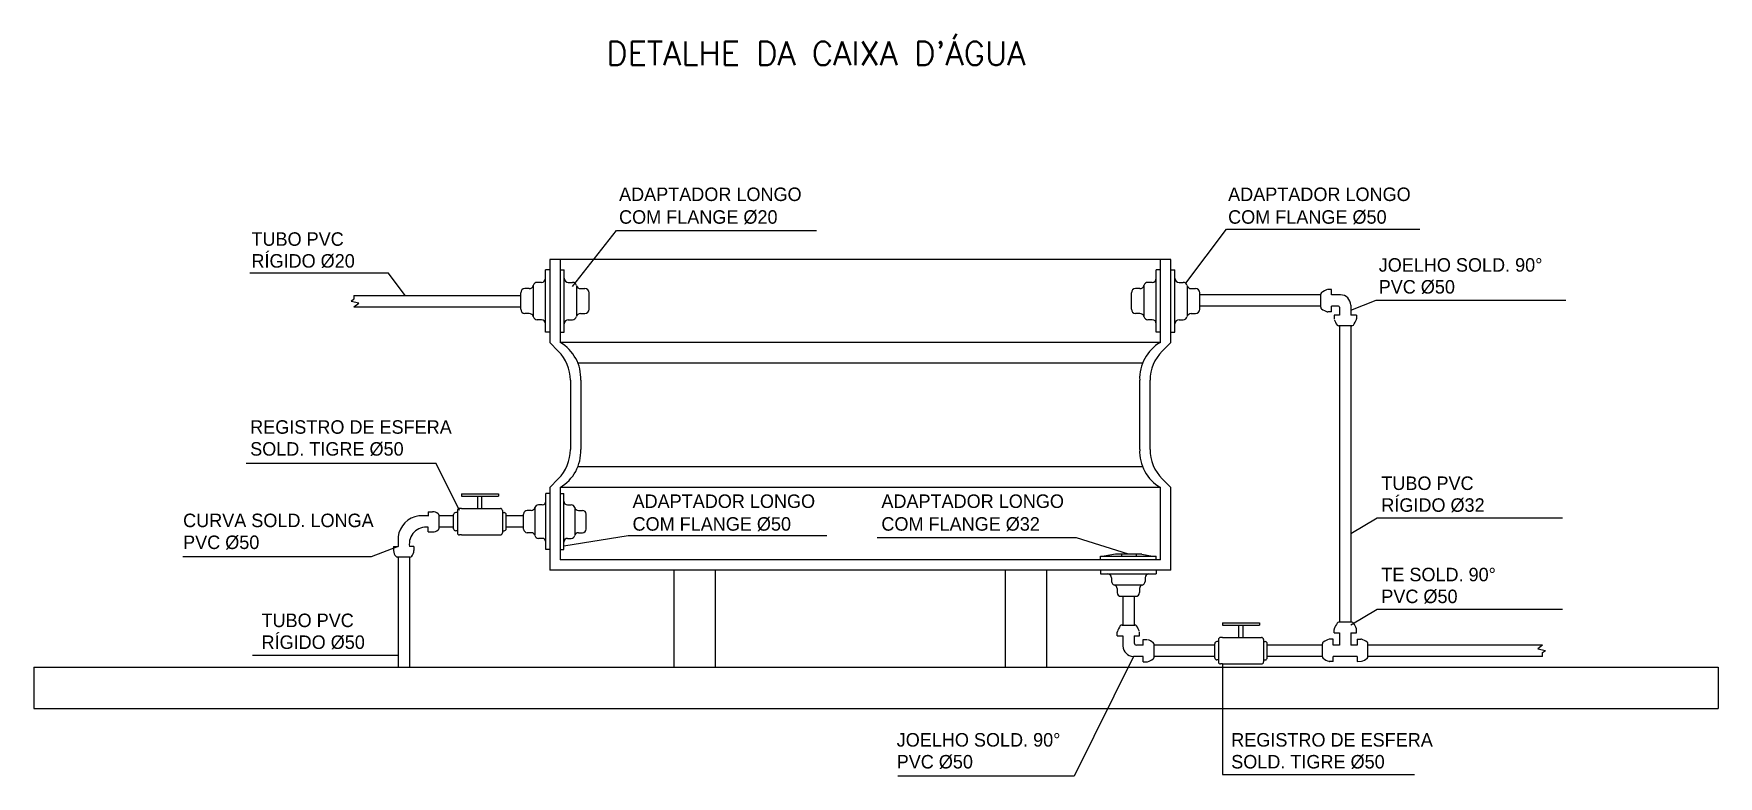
# Model space of a CAD drawing. Extents: x 2473.5 to 2536.7, y 2186.8 to 2225.
# Drawn here: x 2474.81 to 2482.94, y 2196.66 to 2200.24 of the extents above; entities that cross this region are included whole.
import ezdxf

# ---------------------------------------------------------------- set-up
doc = ezdxf.new("R2010")
doc.units = 0
doc.header["$LTSCALE"] = 7
for name, color, linetype in [('01', 1, 'CONTINUOUS'), ('02', 2, 'CONTINUOUS'), ('03', 3, 'CONTINUOUS'), ('04', 4, 'CONTINUOUS'), ('06', 6, 'CONTINUOUS'), ('COTAS', 1, 'CONTINUOUS')]:
    doc.layers.add(name, color=color, linetype=linetype)
doc.styles.add('ROMANS', font='romans.shx', dxfattribs={"height": 0.4})

msp = doc.modelspace()

# ---------------------------------------------------------------- linework, layer by layer
at = {"layer": '01'}
for p, q in [((2480.29869, 2199.15381), (2477.29869, 2199.15381)), ((2477.29869, 2199.10381), (2477.27869, 2199.10381)), ((2477.27869, 2199.06381), (2477.27869, 2199.10381)), ((2477.27869, 2198.84381), (2477.27869, 2199.06381)), ((2477.34869, 2199.10381), (2477.36869, 2199.10381)), ((2477.36869, 2199.06381), (2477.36869, 2199.10381)), ((2477.36869, 2198.84381), (2477.36869, 2199.06381)), ((2480.24869, 2199.10381), (2480.22869, 2199.10381)), ((2480.22869, 2199.06381), (2480.22869, 2199.10381)), ((2480.22869, 2198.84381), (2480.22869, 2199.06381)), ((2480.29869, 2199.10381), (2480.31869, 2199.10381)), ((2480.31869, 2199.06381), (2480.31869, 2199.10381)), ((2480.31869, 2198.84381), (2480.31869, 2199.06381)), ((2477.15869, 2198.91381), (2477.15869, 2198.99381)), ((2477.19996, 2199.01381), (2477.17869, 2199.01381)), ((2477.21869, 2199.0268), (2477.21869, 2198.88083)), ((2477.25869, 2199.04381), (2477.23869, 2199.04381)), ((2477.38869, 2199.04381), (2477.40869, 2199.04381)), ((2477.42869, 2199.0268), (2477.42869, 2198.88083)), ((2477.44742, 2199.01381), (2477.46869, 2199.01381)), ((2477.48869, 2198.91381), (2477.48869, 2198.99381)), ((2480.10869, 2198.91381), (2480.10869, 2198.99381)), ((2480.14996, 2199.01381), (2480.12869, 2199.01381)), ((2480.16869, 2199.0268), (2480.16869, 2198.88083)), ((2480.20869, 2199.04381), (2480.18869, 2199.04381)), ((2480.33869, 2199.04381), (2480.35869, 2199.04381)), ((2480.37869, 2199.0268), (2480.37869, 2198.88083)), ((2480.39742, 2199.01381), (2480.41869, 2199.01381)), ((2480.43869, 2198.91381), (2480.43869, 2198.99381)), ((2477.19996, 2198.89381), (2477.17869, 2198.89381)), ((2477.44742, 2198.89381), (2477.46869, 2198.89381)), ((2480.14996, 2198.89381), (2480.12869, 2198.89381)), ((2480.39742, 2198.89381), (2480.41869, 2198.89381)), ((2477.25869, 2198.86381), (2477.23869, 2198.86381)), ((2477.27869, 2198.80381), (2477.27869, 2198.84381)), ((2477.36869, 2198.80381), (2477.36869, 2198.84381)), ((2477.38869, 2198.86381), (2477.40869, 2198.86381)), ((2480.20869, 2198.86381), (2480.18869, 2198.86381)), ((2480.22869, 2198.80381), (2480.22869, 2198.84381)), ((2480.31869, 2198.80381), (2480.31869, 2198.84381)), ((2480.33869, 2198.86381), (2480.35869, 2198.86381)), ((2477.29869, 2198.80381), (2477.27869, 2198.80381)), ((2477.34869, 2198.80381), (2477.36869, 2198.80381)), ((2480.24869, 2198.75381), (2477.34869, 2198.75381)), ((2480.24869, 2198.80381), (2480.22869, 2198.80381)), ((2480.29869, 2198.80381), (2480.31869, 2198.80381)), ((2480.16282, 2198.65381), (2477.43457, 2198.65381)), ((2480.16282, 2198.15381), (2477.43457, 2198.15381)), ((2476.87203, 2198.02226), (2477.05141, 2198.02226)), ((2476.87203, 2198.02226), (2476.87203, 2198.01226)), ((2476.87203, 2198.01226), (2477.05141, 2198.01226)), ((2476.95172, 2197.95226), (2476.95172, 2198.01226)), ((2476.97172, 2197.95226), (2476.97172, 2198.01226)), ((2477.05141, 2198.02226), (2477.05141, 2198.01226)), ((2477.29869, 2198.02381), (2477.28069, 2198.02381)), ((2477.28069, 2197.98781), (2477.28069, 2198.02381)), ((2480.24869, 2198.05381), (2477.34869, 2198.05381)), ((2477.34869, 2198.02381), (2477.36669, 2198.02381)), ((2477.36669, 2197.98781), (2477.36669, 2198.02381)), ((2476.83489, 2197.85426), (2476.83489, 2197.92226)), ((2476.85289, 2197.93226), (2476.84489, 2197.93226)), ((2476.85289, 2197.94226), (2476.85289, 2197.83426)), ((2476.87203, 2197.95226), (2476.86289, 2197.95226)), ((2476.87203, 2197.95226), (2477.05141, 2197.95226)), ((2477.05141, 2197.95226), (2477.06055, 2197.95226)), ((2477.07055, 2197.94226), (2477.07055, 2197.83426)), ((2477.07055, 2197.93226), (2477.07855, 2197.93226)), ((2477.08855, 2197.85426), (2477.08855, 2197.92226)), ((2477.17269, 2197.85281), (2477.17269, 2197.92481)), ((2477.20983, 2197.94281), (2477.19069, 2197.94281)), ((2477.22669, 2197.9545), (2477.22669, 2197.82313)), ((2477.26269, 2197.96981), (2477.24469, 2197.96981)), ((2477.28069, 2197.78981), (2477.28069, 2197.98781)), ((2477.36669, 2197.78981), (2477.36669, 2197.98781)), ((2477.38469, 2197.96981), (2477.40269, 2197.96981)), ((2477.42069, 2197.9545), (2477.42069, 2197.82313)), ((2477.43755, 2197.94281), (2477.45669, 2197.94281)), ((2477.47469, 2197.85281), (2477.47469, 2197.92481)), ((2476.85289, 2197.84426), (2476.84489, 2197.84426)), ((2477.07055, 2197.84426), (2477.07855, 2197.84426)), ((2477.20983, 2197.83481), (2477.19069, 2197.83481)), ((2477.43755, 2197.83481), (2477.45669, 2197.83481)), ((2476.87203, 2197.82426), (2476.86289, 2197.82426)), ((2476.87203, 2197.82426), (2477.05141, 2197.82426)), ((2477.05141, 2197.82426), (2477.06055, 2197.82426)), ((2477.26269, 2197.80781), (2477.24469, 2197.80781)), ((2477.28069, 2197.75381), (2477.28069, 2197.78981)), ((2477.29869, 2197.75381), (2477.28069, 2197.75381)), ((2477.34869, 2197.75381), (2477.36669, 2197.75381)), ((2477.36669, 2197.75381), (2477.36669, 2197.78981)), ((2477.38469, 2197.80781), (2477.40269, 2197.80781)), ((2479.95876, 2197.72181), (2479.99476, 2197.72181)), ((2479.95876, 2197.70381), (2479.95876, 2197.72181)), ((2480.03098, 2197.73131), (2479.97676, 2197.72181)), ((2479.99476, 2197.72181), (2480.19276, 2197.72181)), ((2480.15945, 2197.73131), (2480.03098, 2197.73131)), ((2480.06083, 2197.73131), (2480.06083, 2197.72181)), ((2480.13176, 2197.73131), (2480.13176, 2197.72181)), ((2480.15945, 2197.73131), (2480.21076, 2197.72181)), ((2480.19276, 2197.72181), (2480.22876, 2197.72181)), ((2480.22876, 2197.70381), (2480.22876, 2197.72181)), ((2479.95876, 2197.65381), (2479.95876, 2197.63581)), ((2479.95876, 2197.63581), (2479.99476, 2197.63581)), ((2479.99476, 2197.63581), (2480.19276, 2197.63581)), ((2480.01276, 2197.61781), (2480.01276, 2197.59981)), ((2480.17476, 2197.61781), (2480.17476, 2197.59981)), ((2480.19276, 2197.63581), (2480.22876, 2197.63581)), ((2480.22876, 2197.65381), (2480.22876, 2197.63581)), ((2480.15945, 2197.58181), (2480.02807, 2197.58181)), ((2480.03976, 2197.56496), (2480.03976, 2197.54581)), ((2480.05776, 2197.52781), (2480.12976, 2197.52781)), ((2480.14776, 2197.56496), (2480.14776, 2197.54581)), ((2480.54829, 2197.39903), (2480.72767, 2197.39903)), ((2480.54829, 2197.39903), (2480.54829, 2197.38903)), ((2480.54829, 2197.38903), (2480.72767, 2197.38903)), ((2480.62798, 2197.32903), (2480.62798, 2197.38903)), ((2480.64798, 2197.32903), (2480.64798, 2197.38903)), ((2480.72767, 2197.39903), (2480.72767, 2197.38903)), ((2480.51115, 2197.23103), (2480.51115, 2197.29903)), ((2480.52915, 2197.30903), (2480.52115, 2197.30903)), ((2480.52915, 2197.31903), (2480.52915, 2197.21103)), ((2480.54829, 2197.32903), (2480.53915, 2197.32903)), ((2480.54829, 2197.32903), (2480.72767, 2197.32903)), ((2480.72767, 2197.32903), (2480.73682, 2197.32903)), ((2480.74682, 2197.31903), (2480.74682, 2197.21103)), ((2480.74682, 2197.30903), (2480.75482, 2197.30903)), ((2480.76482, 2197.23103), (2480.76482, 2197.29903)), ((2480.52915, 2197.22103), (2480.52115, 2197.22103)), ((2480.54829, 2197.20103), (2480.53915, 2197.20103)), ((2480.54829, 2197.20103), (2480.72767, 2197.20103)), ((2480.72767, 2197.20103), (2480.73682, 2197.20103)), ((2480.74682, 2197.22103), (2480.75482, 2197.22103))]:
    msp.add_line(p, q, dxfattribs=at)
for centre, radius, start, end in [((2477.25869, 2199.06381), 0.02, 270, 360), ((2477.38869, 2199.06381), 0.02, 180, 270), ((2480.20869, 2199.06381), 0.02, 270, 360), ((2480.33869, 2199.06381), 0.02, 180, 270), ((2477.17869, 2198.99381), 0.02, 90, 180), ((2477.19996, 2199.03381), 0.02, 270, 345.522488), ((2477.23869, 2199.02381), 0.02, 90, 165.522488), ((2477.40869, 2199.02381), 0.02, 14.477512, 90), ((2477.44742, 2199.03381), 0.02, 194.477512, 270), ((2477.46869, 2198.99381), 0.02, 0, 90), ((2480.12869, 2198.99381), 0.02, 90, 180), ((2480.14996, 2199.03381), 0.02, 270, 345.522488), ((2480.18869, 2199.02381), 0.02, 90, 165.522488), ((2480.35869, 2199.02381), 0.02, 14.477512, 90), ((2480.39742, 2199.03381), 0.02, 194.477512, 270), ((2480.41869, 2198.99381), 0.02, 0, 90), ((2477.17869, 2198.91381), 0.02, 180, 270), ((2477.19996, 2198.87381), 0.02, 14.477512, 90), ((2477.44742, 2198.87381), 0.02, 90, 165.522488), ((2477.46869, 2198.91381), 0.02, 270, 0), ((2480.12869, 2198.91381), 0.02, 180, 270), ((2480.14996, 2198.87381), 0.02, 14.477512, 90), ((2480.39742, 2198.87381), 0.02, 90, 165.522488), ((2480.41869, 2198.91381), 0.02, 270, 0), ((2477.23869, 2198.88381), 0.02, 194.477512, 270), ((2477.25869, 2198.84381), 0.02, 0, 90), ((2477.38869, 2198.84381), 0.02, 90, 180), ((2477.40869, 2198.88381), 0.02, 270, 345.522488), ((2480.18869, 2198.88381), 0.02, 194.477512, 270), ((2480.20869, 2198.84381), 0.02, 0, 90), ((2480.33869, 2198.84381), 0.02, 90, 180), ((2480.35869, 2198.88381), 0.02, 270, 345.522488), ((2476.84489, 2197.92226), 0.01, 90, 180), ((2476.86289, 2197.94226), 0.01, 90, 180), ((2477.06055, 2197.94226), 0.01, 360, 90), ((2477.07855, 2197.92226), 0.01, 360, 90), ((2477.19069, 2197.92481), 0.018, 90, 180), ((2477.20983, 2197.96081), 0.018, 270, 345.522488), ((2477.24469, 2197.95181), 0.018, 90, 165.522488), ((2477.26269, 2197.98781), 0.018, 270, 360), ((2477.38469, 2197.98781), 0.018, 180, 270), ((2477.40269, 2197.95181), 0.018, 14.477512, 90), ((2477.43755, 2197.96081), 0.018, 194.477512, 270), ((2477.45669, 2197.92481), 0.018, 0, 90), ((2476.84489, 2197.85426), 0.01, 180, 270), ((2476.86289, 2197.83426), 0.01, 180, 270), ((2477.06055, 2197.83426), 0.01, 270, 360), ((2477.07855, 2197.85426), 0.01, 270, 360), ((2477.19069, 2197.85281), 0.018, 180, 270), ((2477.20983, 2197.81681), 0.018, 14.477512, 90), ((2477.43755, 2197.81681), 0.018, 90, 165.522488), ((2477.45669, 2197.85281), 0.018, 270, 0), ((2477.24469, 2197.82581), 0.018, 194.477512, 270), ((2477.26269, 2197.78981), 0.018, 0, 90), ((2477.38469, 2197.78981), 0.018, 90, 180), ((2477.40269, 2197.82581), 0.018, 270, 345.522488), ((2479.99476, 2197.61781), 0.018, 0, 90), ((2480.03076, 2197.59981), 0.018, 180, 255.522488), ((2480.15676, 2197.59981), 0.018, 284.477512, 360), ((2480.19276, 2197.61781), 0.018, 90, 180), ((2480.02176, 2197.56496), 0.018, 0, 75.522488), ((2480.05776, 2197.54581), 0.018, 180, 270), ((2480.12976, 2197.54581), 0.018, 270, 0), ((2480.16576, 2197.56496), 0.018, 104.477512, 180), ((2480.52115, 2197.29903), 0.01, 90, 180), ((2480.53915, 2197.31903), 0.01, 90, 180), ((2480.73682, 2197.31903), 0.01, 360, 90), ((2480.75482, 2197.29903), 0.01, 360, 90), ((2480.52115, 2197.23103), 0.01, 180, 270), ((2480.53915, 2197.21103), 0.01, 180, 270), ((2480.73682, 2197.21103), 0.01, 270, 360), ((2480.75482, 2197.23103), 0.01, 270, 360)]:
    msp.add_arc(centre, radius, start, end, dxfattribs=at)
at = {"layer": '03'}
for p, q in [((2477.29869, 2199.15381), (2477.29869, 2198.75381)), ((2477.34869, 2199.15381), (2477.34869, 2198.75381)), ((2480.24869, 2198.75381), (2480.24869, 2199.15381)), ((2480.29869, 2198.75381), (2480.29869, 2199.15381)), ((2476.35337, 2198.98107), (2477.15869, 2198.98107)), ((2476.35337, 2198.98107), (2476.35337, 2198.96325)), ((2481.02318, 2198.98381), (2480.43869, 2198.98381)), ((2481.02318, 2198.92445), (2481.02318, 2198.98644)), ((2481.07539, 2199.00944), (2481.05797, 2199.00944)), ((2481.07539, 2198.98381), (2481.07539, 2199.00944)), ((2481.11786, 2198.98381), (2481.07539, 2198.98381)), ((2476.35337, 2198.96325), (2476.33939, 2198.95236)), ((2476.3772, 2198.94417), (2476.33939, 2198.95236)), ((2476.35337, 2198.92647), (2476.3772, 2198.94417)), ((2476.35337, 2198.92647), (2477.15869, 2198.92647)), ((2481.02318, 2198.92921), (2480.43869, 2198.92921)), ((2481.07539, 2198.90144), (2481.05797, 2198.90144)), ((2481.10826, 2198.92921), (2481.07539, 2198.92921)), ((2481.07539, 2198.90144), (2481.07539, 2198.92921)), ((2481.11326, 2198.92421), (2481.11326, 2198.88602)), ((2481.16786, 2198.93381), (2481.16786, 2198.88602)), ((2481.08763, 2198.88602), (2481.08763, 2198.86859)), ((2481.11326, 2198.88602), (2481.08763, 2198.88602)), ((2481.17262, 2198.83381), (2481.11064, 2198.83381)), ((2481.11326, 2198.83381), (2481.11326, 2197.40287)), ((2481.19563, 2198.88602), (2481.16786, 2198.88602)), ((2481.16786, 2198.83381), (2481.16786, 2197.40287)), ((2481.19563, 2198.88602), (2481.19563, 2198.86859)), ((2477.29869, 2198.75381), (2477.34011, 2198.71239)), ((2480.25727, 2198.71239), (2480.29869, 2198.75381)), ((2477.39869, 2198.57097), (2477.39869, 2198.23666)), ((2477.44869, 2198.57097), (2477.44869, 2198.23666)), ((2480.14869, 2198.23666), (2480.14869, 2198.57097)), ((2480.19869, 2198.23666), (2480.19869, 2198.57097)), ((2477.34011, 2198.09523), (2477.29869, 2198.05381)), ((2480.29869, 2198.05381), (2480.25727, 2198.09523)), ((2477.29869, 2198.05381), (2477.29869, 2197.65381)), ((2477.34869, 2198.05381), (2477.34869, 2197.70381)), ((2480.24869, 2197.70381), (2480.24869, 2198.05381)), ((2480.29869, 2197.65381), (2480.29869, 2198.05381)), ((2476.71234, 2197.91616), (2476.66636, 2197.91616)), ((2476.71234, 2197.93648), (2476.73318, 2197.93659)), ((2476.71234, 2197.93648), (2476.71234, 2197.91502)), ((2476.71234, 2197.93648), (2476.71234, 2197.91502)), ((2476.76455, 2197.85742), (2476.76455, 2197.9194)), ((2476.83489, 2197.91616), (2476.76455, 2197.91616)), ((2477.1176, 2197.91616), (2477.08855, 2197.91616)), ((2477.17269, 2197.91616), (2477.1176, 2197.91616)), ((2476.71234, 2197.86013), (2476.71234, 2197.86123)), ((2476.71234, 2197.83868), (2476.71234, 2197.86013)), ((2476.71234, 2197.83868), (2476.71234, 2197.86013)), ((2476.71234, 2197.83868), (2476.73318, 2197.83857)), ((2476.83489, 2197.8616), (2476.76455, 2197.8616)), ((2477.1176, 2197.8616), (2477.08855, 2197.8616)), ((2477.17269, 2197.8616), (2477.1176, 2197.8616)), ((2476.54491, 2197.7692), (2476.5448, 2197.74837)), ((2476.54491, 2197.7692), (2476.56636, 2197.7692)), ((2476.56636, 2197.81616), (2476.56636, 2197.7692)), ((2476.64271, 2197.7692), (2476.62125, 2197.7692)), ((2476.64271, 2197.7692), (2476.64282, 2197.74837)), ((2476.62397, 2197.71699), (2476.56199, 2197.71699)), ((2476.56636, 2197.71699), (2476.56636, 2197.18621)), ((2476.62096, 2197.71699), (2476.62096, 2197.18621)), ((2480.24869, 2197.70381), (2477.34869, 2197.70381)), ((2480.29869, 2197.65381), (2477.29869, 2197.65381)), ((2480.06796, 2197.52781), (2480.06796, 2197.38882)), ((2480.12256, 2197.52781), (2480.12256, 2197.38882)), ((2480.04018, 2197.33661), (2480.04018, 2197.35404)), ((2480.06319, 2197.38882), (2480.12518, 2197.38882)), ((2480.14818, 2197.33661), (2480.14818, 2197.35404)), ((2481.08798, 2197.35066), (2481.08798, 2197.36809)), ((2481.08798, 2197.35066), (2481.11326, 2197.35066)), ((2481.17298, 2197.40287), (2481.11099, 2197.40287)), ((2481.11326, 2197.35066), (2481.11326, 2197.29253)), ((2481.16786, 2197.35066), (2481.16786, 2197.29253)), ((2481.16786, 2197.35066), (2481.19598, 2197.35066)), ((2481.19598, 2197.35066), (2481.19539, 2197.37149)), ((2480.04018, 2197.33661), (2480.06796, 2197.33661)), ((2480.06796, 2197.33661), (2480.06796, 2197.28793)), ((2480.12256, 2197.33661), (2480.12256, 2197.30253)), ((2480.12256, 2197.33661), (2480.14818, 2197.33661)), ((2480.16586, 2197.29253), (2480.13256, 2197.29253)), ((2480.16586, 2197.31903), (2480.18328, 2197.31903)), ((2480.16586, 2197.29253), (2480.16586, 2197.31903)), ((2480.21807, 2197.23403), (2480.21807, 2197.29602)), ((2480.51115, 2197.29253), (2480.21807, 2197.29253)), ((2481.0311, 2197.29253), (2480.76482, 2197.29253)), ((2481.0311, 2197.23629), (2481.0311, 2197.29828)), ((2481.08331, 2197.32128), (2481.06417, 2197.32128)), ((2481.08331, 2197.29253), (2481.08331, 2197.32128)), ((2481.11326, 2197.29253), (2481.08331, 2197.29253)), ((2481.1991, 2197.29253), (2481.16786, 2197.29253)), ((2481.1991, 2197.32128), (2481.21653, 2197.32128)), ((2481.1991, 2197.32128), (2481.1991, 2197.29253)), ((2481.25131, 2197.23629), (2481.25131, 2197.29828)), ((2482.09495, 2197.29253), (2481.25131, 2197.29253)), ((2482.09495, 2197.29253), (2482.07112, 2197.27483)), ((2482.07112, 2197.27483), (2482.10893, 2197.26665)), ((2482.09495, 2197.25575), (2482.10893, 2197.26665)), ((2480.16586, 2197.23793), (2480.11796, 2197.23793)), ((2480.16586, 2197.21103), (2480.16586, 2197.23793)), ((2480.16586, 2197.21103), (2480.18328, 2197.21103)), ((2480.51115, 2197.23793), (2480.21807, 2197.23793)), ((2481.0311, 2197.23793), (2480.76482, 2197.23793)), ((2481.08331, 2197.21328), (2481.06588, 2197.21328)), ((2481.08331, 2197.21328), (2481.08331, 2197.23793)), ((2481.1991, 2197.23793), (2481.08331, 2197.23793)), ((2481.1991, 2197.23793), (2481.1991, 2197.21328)), ((2481.1991, 2197.21328), (2481.21994, 2197.21388)), ((2482.09495, 2197.23793), (2481.25131, 2197.23793)), ((2482.09495, 2197.23793), (2482.09495, 2197.25575))]:
    msp.add_line(p, q, dxfattribs=at)
for centre, radius, start, end in [((2481.03318, 2198.98644), 0.01, 125.454958, 180), ((2481.09328, 2198.90204), 0.11361, 109.929749, 125.454958), ((2481.11786, 2198.93381), 0.05, 0, 90), ((2481.03318, 2198.92445), 0.01, 180, 234.545042), ((2481.09328, 2199.00885), 0.11361, 234.545042, 250.070251), ((2481.05797, 2198.91144), 0.01, 250.070251, 270), ((2481.10826, 2198.92421), 0.005, 0, 90), ((2481.19503, 2198.90391), 0.11361, 199.929749, 215.454958), ((2481.11064, 2198.84381), 0.01, 215.454958, 270), ((2481.17262, 2198.84381), 0.01, 270, 324.545042), ((2481.08823, 2198.90391), 0.11361, 324.545042, 340.070251), ((2481.18563, 2198.86859), 0.01, 340.070251, 0), ((2477.25031, 2198.58124), 0.19865, 357.037469, 60.312631), ((2480.34708, 2198.58124), 0.19865, 119.687369, 182.962531), ((2477.19869, 2198.57097), 0.2, 0, 45), ((2480.39869, 2198.57097), 0.2, 135, 180), ((2477.19869, 2198.23666), 0.2, 315, 0), ((2477.24905, 2198.22707), 0.19987, 299.901811, 2.748089), ((2480.34708, 2198.22639), 0.19865, 177.037469, 240.312631), ((2480.39869, 2198.23666), 0.2, 180, 225), ((2476.68314, 2197.79938), 0.11798, 98.175752, 171.824248), ((2476.73275, 2197.89566), 0.04094, 47.599081, 89.397613), ((2476.75455, 2197.91774), 0.01, 360, 54.545042), ((2476.70243, 2197.77994), 0.08189, 83.051444, 187.533796), ((2476.73275, 2197.8795), 0.04094, 270.602387, 312.400919), ((2476.75455, 2197.85742), 0.01, 305.454958, 360), ((2476.58573, 2197.7488), 0.04094, 180.602387, 222.400919), ((2476.60189, 2197.7488), 0.04094, 317.599081, 359.397613), ((2476.56365, 2197.72699), 0.01, 215.454958, 270), ((2476.62397, 2197.72699), 0.01, 270, 324.545042), ((2480.05018, 2197.35404), 0.01, 160.070251, 180), ((2480.14759, 2197.31872), 0.11361, 144.545042, 160.070251), ((2480.06319, 2197.37882), 0.01, 90, 144.545042), ((2480.12518, 2197.37882), 0.01, 35.454958, 90), ((2480.04078, 2197.31872), 0.11361, 19.929749, 35.454958), ((2481.09798, 2197.36809), 0.01, 160.070251, 180), ((2481.19539, 2197.33277), 0.11361, 144.545042, 160.070251), ((2481.11099, 2197.39287), 0.01, 90, 144.545042), ((2481.17298, 2197.39287), 0.01, 35.454958, 90), ((2481.08858, 2197.33277), 0.11361, 19.929749, 35.454958), ((2480.11796, 2197.28793), 0.05, 180, 270), ((2480.13256, 2197.30253), 0.01, 180, 270), ((2480.14797, 2197.21162), 0.11361, 54.545042, 70.070251), ((2480.20807, 2197.29602), 0.01, 0, 54.545042), ((2481.0411, 2197.29828), 0.01, 125.454958, 180), ((2481.1012, 2197.21388), 0.11361, 109.023875, 125.454958), ((2481.21653, 2197.31128), 0.01, 70.070251, 90), ((2481.18121, 2197.21388), 0.11361, 54.545042, 70.070251), ((2481.24131, 2197.29828), 0.01, 0, 54.545042), ((2480.18328, 2197.22103), 0.01, 270, 289.929749), ((2480.14797, 2197.31843), 0.11361, 289.929749, 305.454958), ((2480.20807, 2197.23403), 0.01, 305.454958, 0), ((2481.0411, 2197.23629), 0.01, 180, 234.545042), ((2481.1012, 2197.32068), 0.11361, 234.545042, 250.070251), ((2481.06588, 2197.22328), 0.01, 250.070251, 270), ((2481.18121, 2197.32068), 0.11361, 289.929749, 305.454958), ((2481.24131, 2197.23629), 0.01, 305.454958, 0)]:
    msp.add_arc(centre, radius, start, end, dxfattribs=at)
at = {"layer": '06'}
for p, q in [((2477.89869, 2197.65381), (2477.89869, 2197.18621)), ((2478.09869, 2197.65381), (2478.09869, 2197.18621)), ((2479.49869, 2197.65381), (2479.49869, 2197.18621)), ((2479.69869, 2197.65381), (2479.69869, 2197.18621)), ((2474.80636, 2197.18621), (2482.94345, 2197.18621)), ((2474.80636, 2197.18621), (2474.80636, 2196.98621)), ((2482.94345, 2197.18621), (2482.94345, 2196.98621)), ((2474.80636, 2196.98621), (2482.94345, 2196.98621))]:
    msp.add_line(p, q, dxfattribs=at)
at = {"layer": 'COTAS'}
for p, q in [((2477.40869, 2199.02381), (2477.62195, 2199.29441)), ((2477.62195, 2199.29441), (2478.5873, 2199.29441)), ((2480.37094, 2199.03962), (2480.568, 2199.30067)), ((2480.568, 2199.30067), (2481.50129, 2199.30067)), ((2476.52074, 2199.08833), (2475.84967, 2199.08833)), ((2476.60021, 2198.98107), (2476.52074, 2199.08833)), ((2481.16786, 2198.90992), (2481.29097, 2198.95793)), ((2481.29097, 2198.95793), (2482.20737, 2198.95793)), ((2476.75071, 2198.16945), (2475.83239, 2198.16945)), ((2476.86289, 2197.94226), (2476.75071, 2198.16945)), ((2481.16786, 2197.83109), (2481.29487, 2197.90701)), ((2481.29487, 2197.90701), (2482.19015, 2197.90701)), ((2476.56636, 2197.7692), (2476.43703, 2197.71856)), ((2477.36669, 2197.77181), (2477.67803, 2197.82118)), ((2477.67803, 2197.82118), (2478.63796, 2197.82118)), ((2479.84383, 2197.81006), (2478.88098, 2197.81006)), ((2480.09521, 2197.73131), (2479.84383, 2197.81006)), ((2476.43703, 2197.71856), (2475.52755, 2197.71856)), ((2481.16786, 2197.39014), (2481.29487, 2197.46606)), ((2481.29487, 2197.46606), (2482.19015, 2197.46606)), ((2476.56636, 2197.24258), (2475.8634, 2197.24258)), ((2480.11796, 2197.23793), (2479.83287, 2196.65859)), ((2480.54829, 2197.20103), (2480.54829, 2196.66706)), ((2479.83287, 2196.65859), (2478.98077, 2196.65859)), ((2480.54829, 2196.66706), (2481.47608, 2196.66706))]:
    msp.add_line(p, q, dxfattribs=at)

# ---------------------------------------------------------------- texts
at = {"layer": '02'}
for s, height, p in [('ADAPTADOR LONGO', 0.0651978, (2477.63385, 2199.43688)), ('ADAPTADOR LONGO', 0.0651978, (2480.5758, 2199.43688)), ('COM FLANGE %%C20', 0.0651978, (2477.63385, 2199.32722)), ('COM FLANGE %%C50', 0.0651978, (2480.5758, 2199.32722)), ('TUBO PVC ', 0.065198, (2475.85826, 2199.22058)), ('RÍGIDO %%C20', 0.0651978, (2475.85826, 2199.11514)), ('JOELHO SOLD. 90°', 0.0651978, (2481.30306, 2199.09565)), ('PVC %%C50', 0.065198, (2481.30306, 2198.98993)), ('REGISTRO DE ESFERA', 0.0651978, (2475.85201, 2198.31287)), ('SOLD. TIGRE %%C50', 0.0651978, (2475.85201, 2198.20715)), ('TUBO PVC ', 0.065198, (2481.31573, 2198.04133)), ('ADAPTADOR LONGO', 0.0651978, (2477.69899, 2197.9545)), ('ADAPTADOR LONGO', 0.0651978, (2478.90095, 2197.9545)), ('RÍGIDO %%C32', 0.0651978, (2481.31573, 2197.93588)), ('CURVA SOLD. LONGA', 0.0651978, (2475.52807, 2197.86187)), ('COM FLANGE %%C50', 0.0651978, (2477.69899, 2197.84484)), ('COM FLANGE %%C32', 0.0651978, (2478.90095, 2197.84484)), ('PVC %%C50', 0.065198, (2475.52807, 2197.75615)), ('TE SOLD. 90°', 0.0651978, (2481.31573, 2197.60038)), ('PVC %%C50', 0.065198, (2481.31573, 2197.49494)), ('TUBO PVC ', 0.065198, (2475.90682, 2197.3791)), ('RÍGIDO %%C50', 0.0651978, (2475.90682, 2197.27365)), ('JOELHO SOLD. 90°', 0.0651978, (2478.97488, 2196.80206)), ('REGISTRO DE ESFERA', 0.0651978, (2480.59076, 2196.80206)), ('PVC %%C50', 0.065198, (2478.97488, 2196.69634)), ('SOLD. TIGRE %%C50', 0.0651978, (2480.59076, 2196.69634))]:
    msp.add_text(s, height=height, dxfattribs=at).set_placement(p)
at = {"layer": '04', "style": 'ROMANS'}
msp.add_text("DETALHE DA CAIXA D'ÁGUA", height=0.1140961, dxfattribs=at).set_placement((2477.57259, 2200.09283))

doc.saveas('drawing.dxf')
